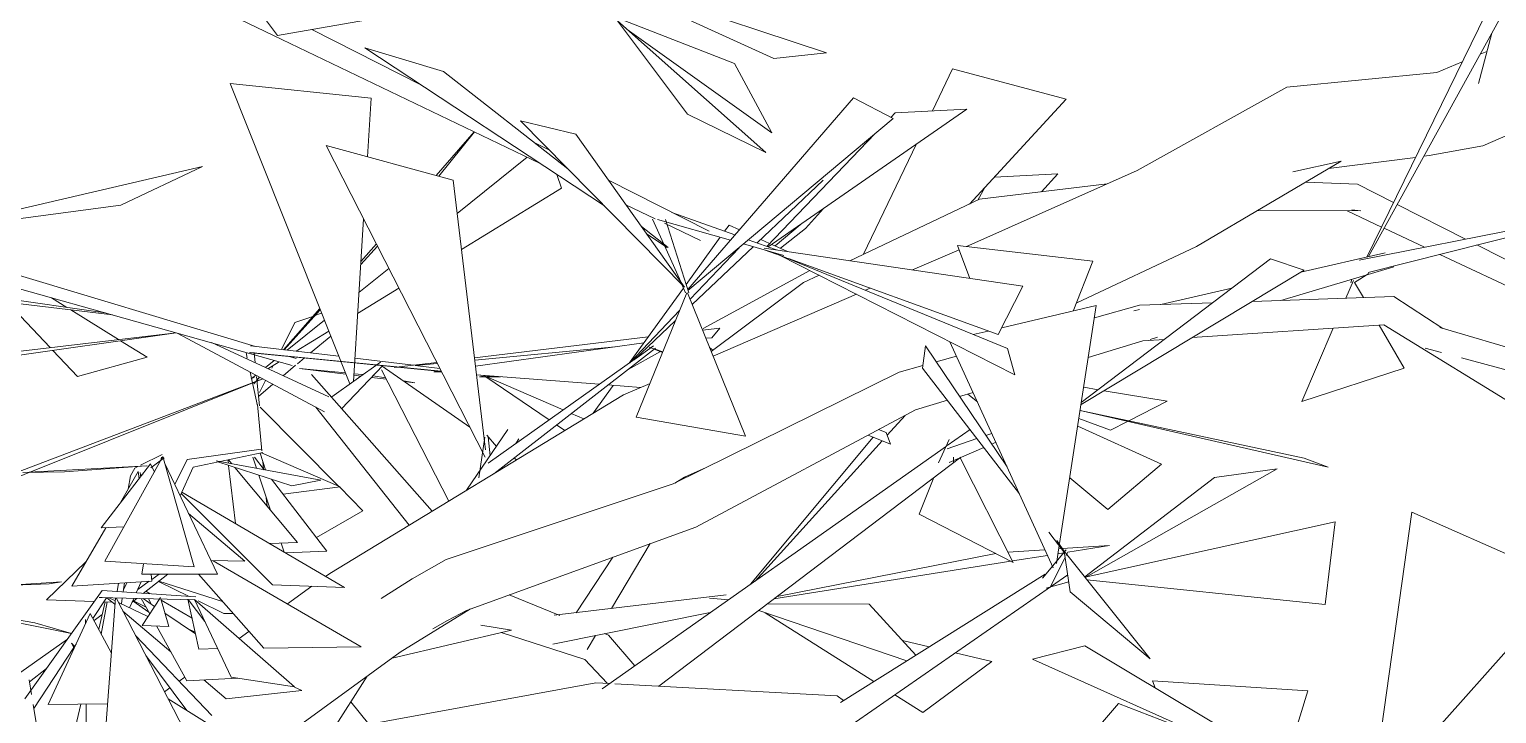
# Model space of a CAD drawing. Header units: millimetres. Extents: x 78096 to 288885, y -20632 to 149556.
# Drawn here: x 252579 to 253251, y 94700 to 95013 of the extents above; entities that cross this region are included whole.
import ezdxf

# ---------------------------------------------------------------- set-up
doc = ezdxf.new("R2010")
doc.units = ezdxf.units.MM
doc.layers.add('G-IMPT', color=8, linetype='Continuous', lineweight=9)
doc.layers.add('L-PLNT', color=71, linetype='Continuous', lineweight=9)

# ---------------------------------------------------------------- blocks, each defined once
blk = doc.blocks.new('ZZ-V - Tree Broadleaf 1 - 3dtree rotund SIMPLU-4826059-TOMH A-A')
at = {"layer": 'G-IMPT'}
for p, q in [((26950.69, 95071.54), (26996.59, 95010.36)), ((27569.14, 95060.02), (27495.34, 94908.98)), ((27573.32, 95049.19), (27496.04, 94909.14)), ((27223.78, 94999.9), (27140.3, 95037.86)), ((27140.5, 95037.97), (27247.92, 95002.48)), ((26975.6, 95019.51), (27116.8, 94951.75)), ((27036.83, 95017.41), (26996.59, 95010.36)), ((27205.73, 94997.51), (27145.75, 95020.9)), ((27012.2, 95013.09), (27062.48, 94987.58)), ((27184.19, 94974.43), (27152.23, 95017.04)), ((27220.19, 94956.76), (27152.23, 95017.04)), ((27222.8, 94965.83), (27156.7, 95013.07)), ((27552.46, 95011.38), (27546.36, 94988.43)), ((27036.53, 95004.69), (27072.6, 94993.86)), ((27036.53, 95004.69), (27146.25, 94932.33)), ((27205.73, 94997.51), (27222.8, 94965.83)), ((27223.78, 94999.9), (27247.92, 95002.48)), ((27527.31, 94993.38), (27539, 94998.33)), ((27547.17, 95001.79), (27550.26, 95003.1)), ((27072.6, 94993.86), (27129.49, 94949.31)), ((27296.39, 94975.85), (27305.6, 94995.04)), ((27357.67, 94981.29), (27305.6, 94995.04)), ((27458.59, 94986.67), (27527.31, 94993.38)), ((26974.84, 94988.43), (27029.63, 94850.88)), ((26974.84, 94988.43), (27039.46, 94981.7)), ((27390.2, 94948.55), (27458.59, 94986.67)), ((27037.77, 94954.87), (27039.46, 94981.7)), ((27260.29, 94981.79), (27184.35, 94894.11)), ((27278.42, 94972.33), (27260.29, 94981.79)), ((27357.67, 94981.29), (27313.36, 94933.19)), ((27133.18, 94965.13), (27107.74, 94971.35)), ((27182.88, 94895.22), (27107.74, 94971.35)), ((27184.19, 94974.43), (27220.19, 94956.76)), ((27278.42, 94972.33), (27184.36, 94893.67)), ((27221.26, 94913.59), (27312.09, 94976.71)), ((27279.3, 94974.91), (27277.35, 94972.88)), ((27279.3, 94974.91), (27312.09, 94976.71)), ((27548.46, 94959.79), (27572.52, 94970.38)), ((27069.15, 94946.24), (27086.65, 94966.22)), ((27070.36, 94945.91), (27086.7, 94966.2)), ((27133.18, 94965.13), (27182.88, 94895.22)), ((27270.24, 94965.49), (27220.54, 94913.84)), ((27018.84, 94960.07), (27091.56, 94817.36)), ((27018.84, 94960.07), (27077.03, 94944.08)), ((27114.03, 94961.42), (27121.06, 94957.85)), ((27264.9, 94910.28), (27289.14, 94960.77)), ((27548.46, 94959.79), (27523.87, 94955.39)), ((26835.32, 94920.9), (26962.16, 94950.44)), ((26924.87, 94932.68), (26962.16, 94950.44)), ((27078.84, 94928.96), (27110.78, 94954.64)), ((27417.29, 94913.8), (27483.53, 94952.86)), ((27483.53, 94952.86), (27461.45, 94947.98)), ((27477.79, 94949.48), (27517.63, 94954.59)), ((27521.39, 94955.07), (27523.87, 94955.39)), ((27091.74, 94820.65), (27077.03, 94944.08)), ((27126.51, 94940.55), (27124.44, 94946.72)), ((27148.12, 94944.12), (27194.11, 94920.78)), ((27246.42, 94944.13), (27216.18, 94915.41)), ((27315.86, 94915.4), (27390.2, 94948.55)), ((27324.78, 94945.59), (27353.76, 94947.04)), ((27346.37, 94938.79), (27353.76, 94947.04)), ((27467.27, 94943.27), (27491.02, 94942.3)), ((27126.51, 94940.55), (27080.81, 94912.42)), ((27320.37, 94940.8), (27317.11, 94934.97)), ((27318, 94935.39), (27376.4, 94942.4)), ((27491.02, 94942.3), (27507.52, 94933.9)), ((26924.87, 94932.68), (26842.44, 94921.84)), ((27156.1, 94932.9), (27169.5, 94926.46)), ((27246.54, 94931.16), (27238.22, 94921.97)), ((27258.59, 94907.29), (27318, 94935.39)), ((27445.19, 94930.25), (27492.61, 94930.1)), ((27486.28, 94930.12), (27502.05, 94922.7)), ((27492.61, 94930.1), (27488.47, 94930.53)), ((27509.23, 94933.03), (27540.44, 94917.16)), ((26986.46, 94868.09), (26798.11, 94924.57)), ((27031.28, 94852.04), (27035.97, 94926.45)), ((27173.39, 94914.93), (27168.3, 94926.27)), ((27203.89, 94916.66), (27170.48, 94926.19)), ((27173.8, 94924.4), (27190.21, 94916.52)), ((27184.83, 94892.65), (27174.18, 94926.18)), ((27205.97, 94919.06), (27177.14, 94929.39)), ((27203.29, 94923.58), (27201.25, 94920.75)), ((27208.02, 94921.44), (27203.29, 94923.58)), ((27235.89, 94923.75), (27224.41, 94914.04)), ((27584.71, 94925.98), (27491.76, 94907.46)), ((27585.29, 94924.52), (27495.89, 94901.88)), ((27003.21, 94859.29), (26794.16, 94918.18)), ((27163.18, 94922.93), (27175.42, 94913.35)), ((27165.54, 94919.6), (27174.97, 94913.39)), ((27199.25, 94917.99), (27183.63, 94896.42)), ((27225.07, 94912.22), (27212.1, 94916.87)), ((27221.85, 94915.2), (27217.85, 94917)), ((27238.22, 94921.97), (27226.83, 94912.95)), ((27503.22, 94922.15), (27521.76, 94913.44)), ((27042.31, 94914.01), (27034.65, 94905.49)), ((27034.74, 94906.97), (27041.8, 94915.02)), ((27181.16, 94897.63), (27173.71, 94914.23)), ((27207.96, 94913.19), (27185.48, 94889.61)), ((27214.35, 94913.68), (27186.46, 94887.18)), ((27228.42, 94909.67), (27209.83, 94914.97)), ((27337.81, 94895.63), (27219.3, 94913.07)), ((27227.58, 94909.3), (27219.36, 94912.27)), ((27230.07, 94911.48), (27222.89, 94914.73)), ((27334.08, 94855.07), (27226.12, 94910.04)), ((27330.75, 94867.06), (27226.12, 94910.04)), ((27287.29, 94903.06), (27308.64, 94912.28)), ((27369.84, 94907.08), (27307.92, 94914.19)), ((27313.53, 94899.2), (27307.92, 94914.19)), ((27311.98, 94913.72), (27315.86, 94915.4)), ((27362.25, 94887.92), (27417.29, 94913.8)), ((27503.67, 94910.89), (27465.03, 94902)), ((27528.68, 94910.18), (27580.28, 94885.92)), ((27545.69, 94914.49), (27587.54, 94893.21)), ((27033.85, 94892.79), (27047.52, 94903.78)), ((27326.56, 94873.45), (27230.54, 94908.23)), ((27369.84, 94907.08), (27360.78, 94884.23)), ((27364.43, 94841.44), (27466.53, 94902.9)), ((27451.11, 94908.13), (27364.57, 94842.39)), ((27451.11, 94908.13), (27466.53, 94902.9)), ((27507.69, 94904.54), (27455.98, 94889.1)), ((26818.41, 94897.71), (26917.65, 94883.4)), ((27183.4, 94892.65), (27181.24, 94897.46)), ((27240.33, 94902.8), (27191.46, 94876.25)), ((27195.09, 94865.79), (27237.44, 94897.29)), ((27237.44, 94897.29), (27244.56, 94900.65)), ((27485.73, 94890.11), (27489.2, 94898.21)), ((27487.99, 94897.23), (27488.39, 94898.78)), ((27489.69, 94897.37), (27493.72, 94890.38)), ((27489.71, 94897.37), (27496.18, 94901.4)), ((26838.55, 94892.48), (26921, 94882.45)), ((26900.11, 94885.92), (26893.05, 94890.32)), ((27052.12, 94894.76), (27033.24, 94883.13)), ((27182.44, 94894.78), (27157.58, 94860.43)), ((27160.83, 94835.66), (27183.88, 94892.65)), ((27210.74, 94827.02), (27184.25, 94892.65)), ((27195.97, 94863.62), (27261.61, 94891.97)), ((27265.75, 94893.76), (27267.91, 94894.69)), ((27337.81, 94895.63), (27326.56, 94873.45)), ((27433.47, 94894.73), (27400.91, 94887.23)), ((27442.87, 94888.66), (27507.68, 94890.86)), ((27507.68, 94890.86), (27530.15, 94876.24)), ((26892.5, 94867.51), (26873.55, 94887.6)), ((26923.79, 94871.18), (26901.98, 94884.76)), ((26999.34, 94866.55), (27015.87, 94885.42)), ((27016.1, 94884.84), (26999.65, 94866.51)), ((27013.69, 94882.14), (27016.76, 94883.2)), ((27180.56, 94884.46), (27157.79, 94860.58)), ((27328.13, 94876.56), (27371.42, 94886.72)), ((27371.42, 94886.72), (27354.61, 94777.89)), ((27370.57, 94881.19), (27391.14, 94886.9)), ((27391.15, 94884.99), (27388.57, 94884.39)), ((27391.14, 94886.9), (27424.66, 94888.04)), ((27004.56, 94879.01), (26998.31, 94866.67)), ((27000.97, 94866.35), (27018.01, 94880.06)), ((27004.56, 94879.01), (27012.7, 94881.81)), ((27178.68, 94879.79), (27159.9, 94861.96)), ((27191.19, 94875.47), (27198.99, 94876.41)), ((27195.4, 94872.03), (27198.99, 94876.41)), ((27415.38, 94872.11), (27503.14, 94877.94)), ((27465.46, 94842.82), (27479.85, 94876.39)), ((27500.99, 94877.8), (27512.4, 94858.03)), ((27503.14, 94877.94), (27594.31, 94821.82)), ((27670.26, 94835.27), (27528.77, 94876.65)), ((26831.38, 94857.42), (26950.19, 94874.23)), ((26834.11, 94860.66), (26950.08, 94874.26)), ((26936.81, 94863.07), (26924.69, 94870.62)), ((26950.95, 94874.01), (27018.07, 94838.06)), ((26966.28, 94869.79), (27020.01, 94845.05)), ((27020.02, 94875), (27005.17, 94865.85)), ((27011.62, 94865.08), (27020.89, 94872.82)), ((27086.72, 94862.82), (27166.28, 94872.45)), ((27164.27, 94869.68), (27087.16, 94859.09)), ((27195.4, 94872.03), (27192.68, 94871.77)), ((27304.4, 94870.18), (27351.72, 94766.7)), ((27315.08, 94873.49), (27321.98, 94875.11)), ((27367.76, 94863.02), (27392.72, 94870.6)), ((27392.72, 94870.6), (27402.58, 94871.26)), ((27399.48, 94872.24), (27396.09, 94871.23)), ((26905.04, 94854.22), (26893.7, 94866.24)), ((26936.81, 94863.07), (26905.04, 94854.22)), ((26982.69, 94862.74), (26982.15, 94865.24)), ((27071.54, 94856.65), (26983.76, 94865.22)), ((26983.99, 94865.22), (27071.53, 94856.66)), ((27024.59, 94863.53), (26984.21, 94868.36)), ((27025.54, 94861.15), (26984.31, 94865.19)), ((26986.27, 94860.58), (26985.81, 94865.24)), ((27005.16, 94862.48), (27001.93, 94863.45)), ((27005.64, 94860.08), (27008.88, 94862.79)), ((27058.77, 94859.44), (27031.95, 94862.65)), ((27151.09, 94867.87), (27086.83, 94861.83)), ((27169.54, 94867.25), (27095.54, 94809.79)), ((27171.97, 94865.66), (27157.03, 94857.54)), ((27168.68, 94868.31), (27160.4, 94862.43)), ((27166.77, 94867.75), (27168.89, 94866.99)), ((27168.94, 94866.97), (27172.91, 94865.54)), ((27172.82, 94865.31), (27168.97, 94866.87)), ((27194.39, 94867.54), (27195.84, 94866.35)), ((27291.91, 94858.15), (27293.17, 94868.38)), ((27330.54, 94813.01), (27293.17, 94868.38)), ((27298.12, 94861.06), (27307.39, 94863.63)), ((27334.08, 94855.07), (27330.75, 94867.06)), ((27529.5, 94865.29), (27522.05, 94867.29)), ((27656.59, 94831.08), (27538.67, 94862.82)), ((26987.36, 94840.88), (26984.07, 94856.27)), ((26991.05, 94858.38), (26995.05, 94861.59)), ((26997.25, 94860.97), (26992.19, 94857.86)), ((26994.6, 94859.34), (26993.99, 94858.14)), ((26999.14, 94854.66), (27004.82, 94859.4)), ((27006.62, 94857.94), (27027.61, 94855.95)), ((27006.62, 94857.94), (27027.86, 94855.33)), ((27043.74, 94860.82), (27021.36, 94845.04)), ((27044.8, 94859.31), (27025.91, 94839.5)), ((27069.42, 94856.85), (27031.82, 94860.54)), ((27074.92, 94797.26), (27044.15, 94857.39)), ((27084.54, 94831.13), (27044.54, 94859.04)), ((27049.93, 94858.37), (27051.74, 94858.59)), ((27051.99, 94858.56), (27049.93, 94858.37)), ((27052.25, 94858.65), (27069.46, 94860.73)), ((27070.85, 94857.99), (27059.54, 94859.35)), ((27069.72, 94860.23), (27059.9, 94859.3)), ((27071.4, 94856.93), (27068.14, 94856.48)), ((27071.76, 94856.2), (27068.14, 94856.48)), ((27160.34, 94862.39), (27093.01, 94814.64)), ((27177.7, 94805.09), (27281.12, 94856.34)), ((27281.12, 94856.34), (27292.06, 94859.37)), ((27291.91, 94858.15), (27336.23, 94800.57)), ((27465.46, 94842.82), (27512.4, 94858.03)), ((26859.62, 94803.81), (26989.79, 94853.21)), ((26883.57, 94810.61), (26989.84, 94853.18)), ((26984.56, 94853.17), (26986.69, 94854.87)), ((26986.01, 94854.05), (26984.56, 94853.17)), ((26985.69, 94850.97), (26987.05, 94852.53)), ((26986.9, 94852.32), (26985.69, 94850.97)), ((26988.25, 94840.88), (26986.91, 94854.28)), ((26987.08, 94852.56), (26988.34, 94853.99)), ((26988.38, 94853.97), (26987.08, 94852.52)), ((26987.82, 94845.19), (26994.44, 94850.72)), ((26991.13, 94852.49), (26988.33, 94846.96)), ((27012.05, 94855.14), (27067.38, 94792.67)), ((27031.46, 94854.88), (27034.74, 94854.48)), ((27031.5, 94855.58), (27035.49, 94855.2)), ((27039.62, 94853.88), (27046.38, 94853.05)), ((27040.32, 94854.62), (27046.06, 94853.66)), ((27054.18, 94852.31), (27059.45, 94851.44)), ((27054.58, 94852.04), (27059.45, 94851.44)), ((27087.64, 94855.08), (27093.37, 94854.52)), ((27093.37, 94854.52), (27087.64, 94855.08)), ((27143.89, 94850.72), (27087.65, 94855)), ((27090.89, 94854.5), (27089.01, 94854.09)), ((27089.01, 94854.09), (27091.99, 94854.11)), ((27127.35, 94838.99), (27091.09, 94854.7)), ((27093.42, 94854.5), (27091.69, 94854.67)), ((27120.92, 94834.43), (27091.95, 94854.11)), ((27092.43, 94854.12), (27098.62, 94854.16)), ((27141.02, 94837.44), (27150.3, 94850.24)), ((27162.78, 94849.29), (27147.86, 94850.42)), ((27154.93, 94845.9), (27167.1, 94851.15)), ((27372.29, 94848.25), (27365.65, 94849.37)), ((27020.54, 94764.19), (27154.93, 94845.9)), ((27288.63, 94838.99), (27303.24, 94843.43)), ((27308.86, 94845.13), (27315, 94847)), ((27317, 94842.62), (27312.58, 94846.26)), ((27403.86, 94842.92), (27374.99, 94847.8)), ((27403.86, 94842.92), (27386.3, 94834.02)), ((26989.41, 94820.29), (26987.41, 94841.44)), ((27024.55, 94804.06), (26988.58, 94840.27)), ((27014.1, 94840.19), (27056.78, 94786.23)), ((27136.82, 94834.89), (27131.07, 94837.38)), ((27188.01, 94785.39), (27288.63, 94838.99)), ((27283.98, 94836.51), (27275.7, 94827.37)), ((27477.57, 94812.73), (27364, 94838.66)), ((27364.01, 94838.75), (27466.64, 94816.95)), ((27102.02, 94829.96), (27083.08, 94802.22)), ((27128.08, 94829.57), (27124.31, 94832.13)), ((27160.83, 94835.66), (27210.74, 94827.02)), ((27271.67, 94829.96), (27275.23, 94828.67)), ((27313.61, 94829.96), (27303.2, 94822.63)), ((27362.91, 94831.6), (27401.22, 94814.21)), ((27377.91, 94829.76), (27363.43, 94835.01)), ((27385.7, 94833.71), (27377.91, 94829.76)), ((27091.47, 94826.59), (27088.76, 94807.92)), ((27092.32, 94827.41), (27096.75, 94822.23)), ((27092.97, 94826.66), (27093.87, 94818.02)), ((27107.07, 94825.81), (27105.67, 94823.62)), ((27302.9, 94822.42), (27145.22, 94711.36)), ((27269.3, 94826.45), (27213.14, 94759.2)), ((27273.37, 94824.81), (27215.23, 94760.67)), ((27277.17, 94823.28), (27266.9, 94827.41)), ((27277.17, 94823.28), (27275.23, 94828.67)), ((27304.09, 94825.47), (27299.2, 94814.71)), ((27316.74, 94825.88), (27303.21, 94821.19)), ((27323.57, 94828.25), (27320.88, 94827.32)), ((27325.43, 94824.19), (27323.55, 94823.37)), ((27106.01, 94816.15), (27104.81, 94816.99)), ((27309.37, 94817.36), (27171.21, 94712.55)), ((27319.9, 94821.78), (27304.1, 94814.92)), ((27306.04, 94817.36), (27306.12, 94814.87)), ((27333.41, 94769.15), (27309.08, 94817.08)), ((27477.57, 94812.73), (27466.64, 94816.95)), ((26826.85, 94787.88), (26883.17, 94810.45)), ((26990.19, 94811.92), (26989.87, 94815.31)), ((27182.91, 94808.21), (27192.78, 94812.56)), ((27454.29, 94812.05), (27366.69, 94762.47)), ((27376.77, 94793.44), (27401.22, 94814.21)), ((27454.29, 94812.05), (27425.6, 94807.99)), ((27035.69, 94792.84), (27024.88, 94803.72)), ((27073.77, 94770.57), (27177.7, 94805.09)), ((27178.43, 94805.45), (27182.91, 94808.21)), ((27290.31, 94791.32), (27297.04, 94808)), ((27376.77, 94793.44), (27359.24, 94807.87)), ((27425.6, 94807.99), (27366.12, 94762.57)), ((26991.79, 94794.92), (26991.43, 94798.81)), ((27035.69, 94792.84), (27014.33, 94780.6)), ((27333.41, 94769.15), (27290.31, 94791.32)), ((27515.92, 94792.14), (27497.81, 94663.77)), ((27587.5, 94760.49), (27515.92, 94792.14)), ((27083.06, 94747.25), (27188.01, 94785.39)), ((27349.74, 94783.01), (27356.63, 94774.07)), ((27480.83, 94787.69), (27366.27, 94762.38)), ((27480.83, 94787.69), (27476.19, 94749.96)), ((27167.24, 94777.84), (27149.47, 94748.13)), ((27354.45, 94776.89), (27353.18, 94768.63)), ((27356.89, 94773.98), (27353.35, 94779.21)), ((27355.52, 94775.51), (27354.23, 94775.43)), ((27377.5, 94776.93), (27355.84, 94775.53)), ((27377.5, 94776.93), (27358.41, 94773.89)), ((27058.26, 94761.75), (27073.77, 94770.57)), ((27150.15, 94771.63), (27133.25, 94746.18)), ((27332.27, 94769.73), (27223.84, 94752.47)), ((27325.39, 94773.27), (27225.37, 94753.63)), ((27347.91, 94775.02), (27330.98, 94773.92)), ((27349.1, 94772.41), (27333.05, 94769.85)), ((27357.61, 94774.92), (27346.82, 94761.99)), ((27357.18, 94771.47), (27350.08, 94757.62)), ((27356.5, 94773.59), (27353.88, 94773.17)), ((27396.12, 94724.99), (27356.76, 94774.29)), ((27356.76, 94774.29), (27359.53, 94755.72)), ((27358.41, 94773.87), (27357.67, 94772.42)), ((27018.56, 94762.77), (27020.54, 94764.19)), ((27348.02, 94763.87), (27254.38, 94705.12)), ((27358.36, 94763.55), (27261.2, 94696.04)), ((27001.06, 94750.24), (27012.25, 94758.26)), ((27058.26, 94761.75), (27043.96, 94752.72)), ((27358.84, 94760.33), (27348.42, 94757.48)), ((27396.12, 94724.99), (27359.53, 94755.72)), ((27476.19, 94749.96), (27367.16, 94761.26)), ((27587.5, 94760.49), (27500.86, 94663.32)), ((27102.65, 94754.38), (27125.82, 94744.96)), ((27201.94, 94754.42), (27123.24, 94744.98)), ((27203.11, 94752.14), (27194.29, 94752.78)), ((27220.99, 94750.31), (27267.38, 94750.1)), ((27288.84, 94726.74), (27267.38, 94750.1)), ((27052.71, 94728.12), (27084.9, 94747.92)), ((27074.31, 94742.64), (27067.59, 94738.81)), ((27074.31, 94742.64), (27083.06, 94747.25)), ((27122.54, 94731.79), (27194.69, 94746.21)), ((27284.73, 94724.17), (27216.85, 94747.17)), ((27269.57, 94714.65), (27219.76, 94746.19)), ((26978.95, 94734.41), (26983.47, 94737.64)), ((27048.99, 94725.42), (27103.72, 94738.17)), ((27103.72, 94738.17), (27089.65, 94740.45)), ((27098.95, 94737.06), (27137.21, 94724.78)), ((27142.11, 94735.8), (27138.26, 94729.37)), ((27146.25, 94736.65), (27148.13, 94735.89)), ((27148.13, 94735.89), (27160.17, 94721.9)), ((27282.67, 94733.46), (27294.95, 94730.58)), ((27342.18, 94724.9), (27366.24, 94730.94)), ((27366.24, 94730.94), (27476.41, 94665.16)), ((26994.08, 94685.5), (27052.71, 94728.12)), ((27137.21, 94724.78), (27147.42, 94713.86)), ((27291.95, 94700.48), (27323.53, 94723.87)), ((27306.88, 94727.78), (27323.53, 94723.87)), ((27342.18, 94724.9), (27476.07, 94664.95)), ((26951.56, 94714.79), (26954.12, 94716.62)), ((27037.65, 94717.17), (27021.25, 94691.52)), ((27397.08, 94714.93), (27468.23, 94710.42)), ((27397.08, 94714.93), (27398.3, 94711.8)), ((26944.83, 94709.97), (26947.33, 94711.76)), ((27034.5, 94694.46), (27142.3, 94714.14)), ((27142.3, 94714.14), (27148.67, 94713.79)), ((27150.96, 94713.66), (27252.74, 94708.05)), ((27291.95, 94700.48), (27279.2, 94708.55)), ((27468.23, 94710.42), (27457.86, 94676.24)), ((27030.13, 94705.42), (27038.4, 94695.17)), ((27252.74, 94708.05), (27255.72, 94705.97)), ((27381.64, 94704.68), (27278.11, 94583.97)), ((27409.98, 94693.68), (27381.64, 94704.68))]:
    blk.add_line(p, q, dxfattribs=at)
blk = doc.blocks.new('ZZ-V - Tree Broadleaf 1 - 3dtree rotund SIMPLU-4826034-TOMH A-A')
at = {"layer": 'G-IMPT'}
for p, q in [((26917.47, 94769.72), (26944.12, 94817.6)), ((26933.85, 94813.65), (26943.8, 94818.57)), ((26938.62, 94812.49), (26944.68, 94817.06)), ((26943.37, 94817.36), (26943.1, 94815.78)), ((26958.37, 94767.17), (26944.12, 94817.6)), ((26955.22, 94816.35), (26949.58, 94804.81)), ((26955.22, 94816.35), (26989.03, 94820.99)), ((26957.93, 94812.83), (26989.86, 94819.45)), ((27016.39, 94806.89), (26968.48, 94815.63)), ((26974.05, 94814.62), (26973.87, 94816.14)), ((26975.64, 94814.33), (26974.1, 94816.18)), ((26986.99, 94812.26), (26985.3, 94817.36)), ((26990.42, 94811.63), (26986, 94817.36)), ((26991.12, 94811.5), (26988.61, 94819.19)), ((27025.22, 94803.76), (26989.28, 94819.33)), ((26879.92, 94810.42), (26936.89, 94813.4)), ((26879.92, 94810.42), (26899.09, 94810.59)), ((26899.09, 94810.59), (26936.46, 94813.34)), ((26938.47, 94814.27), (26915.8, 94784.97)), ((26932.83, 94810.75), (26924.03, 94795.6)), ((26931.29, 94812.38), (26929.27, 94808.79)), ((26931.29, 94812.38), (26932.67, 94813.06)), ((26933.24, 94807.5), (26932.83, 94810.75)), ((26933.64, 94810.42), (26933.96, 94808.44)), ((26933.71, 94808.8), (26934.97, 94809.75)), ((26940.19, 94810.54), (26938.47, 94814.27)), ((26969.04, 94763.79), (26945.02, 94814.42)), ((26957.93, 94812.83), (26951.99, 94799.73)), ((27003.13, 94804.26), (26969.27, 94815.18)), ((26977.26, 94787.03), (26974.16, 94813.61)), ((27005.65, 94778.27), (26977.01, 94812.69)), ((26993.31, 94793.09), (26988.02, 94809.13)), ((26929.27, 94808.79), (26928.14, 94802.67)), ((27019.1, 94774.41), (26993.77, 94807.28)), ((27025.22, 94803.76), (26999.08, 94800.39)), ((27016.39, 94806.89), (27003.13, 94804.26)), ((26994.19, 94758.98), (26952.45, 94800.74)), ((26952.76, 94801.42), (27027.27, 94757.65)), ((26981.64, 94769.73), (26955.85, 94791.59)), ((26917.9, 94785.06), (26902.34, 94758.3)), ((26926.22, 94785.43), (26915.8, 94784.97)), ((27005.65, 94778.27), (26993, 94777.79)), ((26999.66, 94773.87), (26998.3, 94777.99)), ((26908.81, 94769.43), (26890.76, 94751.99)), ((26917.47, 94769.72), (26958.37, 94767.17)), ((26935.19, 94768.61), (26934.37, 94763.74)), ((26981.64, 94769.73), (26966.09, 94770.01)), ((27034.92, 94730.58), (26967.07, 94769.99)), ((27019.1, 94774.41), (27000.16, 94773.58)), ((26969.04, 94763.79), (26934.37, 94763.74)), ((26946.34, 94763.75), (26935.1, 94755.03)), ((26939.07, 94760.62), (26938.68, 94763.74)), ((26942.37, 94763.75), (26938.98, 94761.35)), ((26990.28, 94729.94), (26960.33, 94763.77)), ((26897.6, 94760.28), (26871.99, 94758.69)), ((26871.99, 94758.69), (26892.08, 94759.4)), ((26916.25, 94756.31), (26880.93, 94706.78)), ((26897.6, 94760.28), (26892.08, 94759.4)), ((26939.07, 94760.62), (26902.34, 94758.3)), ((26916.25, 94756.31), (26959.18, 94753.41)), ((26923.18, 94755.84), (26923.68, 94759.65)), ((26926.48, 94759.83), (26925.87, 94755.66)), ((26927.62, 94759.9), (26926.01, 94756.6)), ((26934.15, 94760.31), (26931.86, 94755.25)), ((26937.83, 94760.54), (26932.57, 94756.82)), ((26938.28, 94754.82), (26936.3, 94755.96)), ((26956.14, 94753.61), (26942.09, 94760.46)), ((26971.4, 94751.27), (26942.21, 94760.55)), ((26994.19, 94758.98), (27027.27, 94757.65)), ((26912.68, 94751.29), (26890.76, 94751.99)), ((26918.27, 94753.04), (26912.05, 94743.57)), ((26914.69, 94738.62), (26917.65, 94751.13)), ((26914.88, 94753.11), (26916.3, 94753.13)), ((26914.88, 94753.11), (26958.47, 94752.12)), ((26918.61, 94751.1), (26915.89, 94736.37)), ((26920.83, 94751.03), (26917.03, 94751.15)), ((26922.44, 94752.94), (26917.09, 94683.07)), ((26918.48, 94753.03), (26922.2, 94749.87)), ((26922.33, 94751.54), (26919.26, 94753.01)), ((26956.74, 94686.92), (26922.62, 94752.94)), ((26937.21, 94744.39), (26923.68, 94750.89)), ((26925.46, 94752.87), (26925.07, 94750.22)), ((26930.73, 94752.75), (26928.78, 94748.44)), ((26932.12, 94752.72), (26929.95, 94751.04)), ((26937.63, 94746.37), (26930.53, 94751.48)), ((26930.64, 94751.57), (26936.07, 94748.8)), ((26934.13, 94752.67), (26938.04, 94745.63)), ((26934.56, 94740.38), (26942.96, 94753.09)), ((26940.31, 94749.07), (26934.99, 94752.65)), ((26938.74, 94750.13), (26937.42, 94752.6)), ((26946.75, 94739.88), (26943.13, 94752.47)), ((26957.41, 94743.74), (26943.29, 94751.92)), ((26955.51, 94752.32), (26960.56, 94729.47)), ((26963.32, 94742.15), (26955.62, 94752.18)), ((26975.35, 94716.67), (26958.57, 94752.22)), ((27004.37, 94712.18), (26958.57, 94752.22)), ((26972.05, 94745.86), (26960.2, 94751.64)), ((26885.5, 94741.6), (26868.57, 94744.38)), ((26902.23, 94736.64), (26872.04, 94742.76)), ((26910.83, 94745.86), (26891.52, 94704.12)), ((26908.62, 94743.04), (26908.63, 94741.11)), ((26920.5, 94727.71), (26910.83, 94745.86)), ((26916.27, 94745.29), (26912.54, 94742.65)), ((26925.78, 94746.83), (26947.68, 94728.25)), ((26959.02, 94736.47), (26945.02, 94745.9)), ((26976.3, 94745.74), (26972.05, 94745.86)), ((26902.29, 94736.72), (26885.5, 94741.6)), ((26931.49, 94735.78), (26966.52, 94699.15)), ((26934.56, 94740.38), (26946.75, 94739.88)), ((26941.1, 94740.11), (26955.03, 94714.98)), ((26955.11, 94739.1), (26958.86, 94737.19)), ((26900.39, 94734.06), (26876.43, 94717.12)), ((26903.28, 94730.2), (26885, 94702.36)), ((26903.44, 94729.88), (26902.21, 94732.26)), ((26903.76, 94730.58), (26902.21, 94732.26)), ((26904.33, 94731.81), (26903.52, 94730.57)), ((26969.17, 94729.77), (26960.56, 94729.47)), ((27034.92, 94730.58), (26990.28, 94729.94)), ((26955.09, 94701.39), (26936.21, 94726.65)), ((26882.86, 94715.39), (26883.96, 94708.72)), ((26890.86, 94720.7), (26882.99, 94714.59)), ((26978.24, 94716.23), (26955.03, 94714.98)), ((26962.81, 94715.4), (26972.99, 94706.76)), ((26975.35, 94716.67), (27004.37, 94712.18)), ((27007.69, 94710.55), (26972.99, 94706.76)), ((27007.69, 94710.55), (27004.37, 94712.15)), ((26884.71, 94704.14), (26904.38, 94584.34)), ((26918.72, 94704.43), (26891.52, 94704.12)), ((26893.65, 94649.72), (26906.56, 94704.29)), ((26908.95, 94704.32), (26909.25, 94670.68)), ((26946.47, 94706.8), (26974.82, 94689.01))]:
    blk.add_line(p, q, dxfattribs=at)

msp = doc.modelspace()

# ---------------------------------------------------------------- block references
at = {"layer": 'L-PLNT'}
for name in ['ZZ-V - Tree Broadleaf 1 - 3dtree rotund SIMPLU-4826059-TOMH A-A', 'ZZ-V - Tree Broadleaf 1 - 3dtree rotund SIMPLU-4826034-TOMH A-A']:
    msp.add_blockref(name, (225696.455, 0), dxfattribs=at)

doc.saveas('drawing.dxf')
